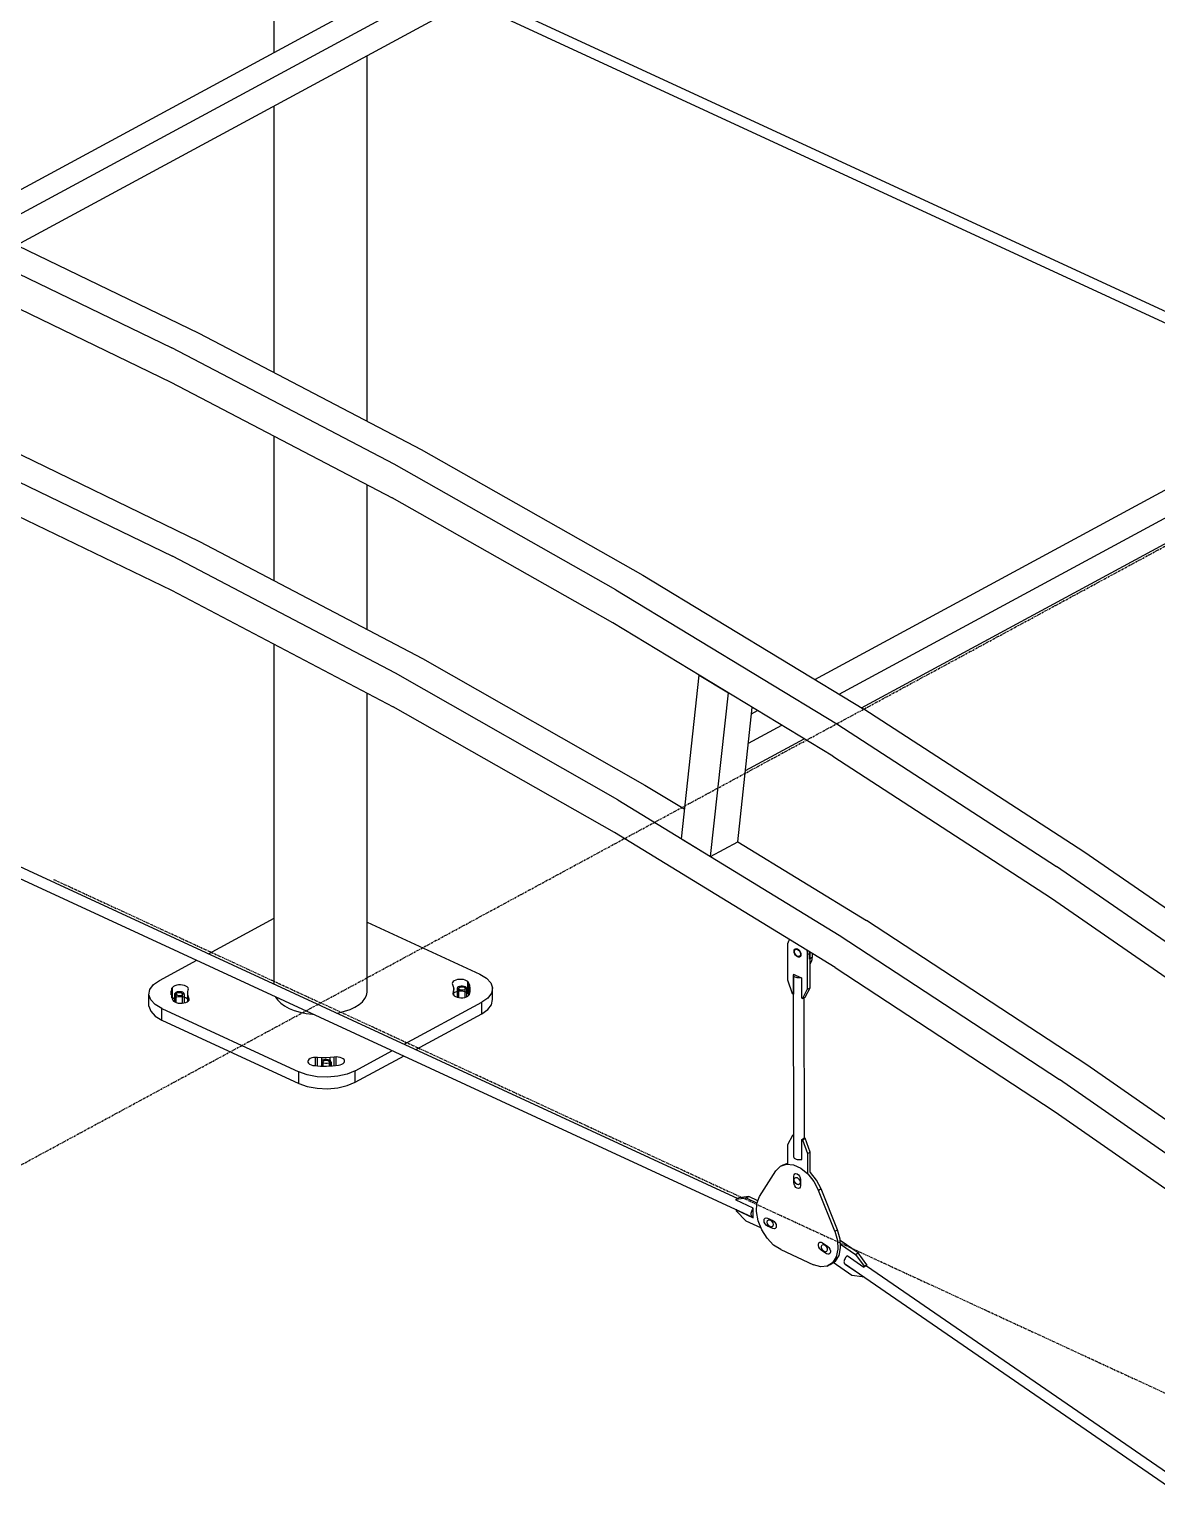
# Model space of a CAD drawing. Header units: millimetres. Extents: x 374 to 117179, y 600 to 17652.
# Drawn here: x 6893 to 8584, y 9114 to 11307 of the extents above; entities that cross this region are included whole.
import ezdxf

# ---------------------------------------------------------------- set-up
doc = ezdxf.new("R2010")
doc.units = ezdxf.units.MM
doc.linetypes.add('DXK_LINE_DOT3', pattern=[5.9187, 2.979, -0.9799, 0.9799, -0.9799])

# ---------------------------------------------------------------- blocks, each defined once
blk = doc.blocks.new('Part-502061-14077 - 2165')
at = {"color": 7, "linetype": 'Continuous'}
for p, q in [((7260.2, 11272.6), (7260.2, 11484.1)), ((7399.8, 10719), (7399.8, 11268)), ((7260.2, 10792.1), (7260.2, 11192.5)), ((7260.2, 10480), (7260.2, 10696.7)), ((7399.8, 10406.6), (7399.8, 10623.6)), ((7260.2, 9874.4), (7260.2, 10384.5)), ((7399.8, 9862.6), (7399.8, 10311.1)), ((7262, 9856), (7262.4, 9855)), ((7262.4, 9855), (7265.6, 9850.3)), ((7265.6, 9850.3), (7270.1, 9845.8)), ((7387.5, 9844), (7392.6, 9848.2)), ((7392.6, 9848.2), (7396.4, 9852.9)), ((7396.4, 9852.9), (7398.8, 9857.7)), ((7398.8, 9857.7), (7399.8, 9862.6)), ((7270.1, 9845.8), (7275.8, 9841.8)), ((7275.8, 9841.8), (7282.6, 9838.1)), ((7282.6, 9838.1), (7290.4, 9835)), ((7290.4, 9835), (7299, 9832.5)), ((7299, 9832.5), (7308.2, 9830.6)), ((7308.2, 9830.6), (7317.8, 9829.4)), ((7317.8, 9829.4), (7319.8, 9829.3)), ((7354, 9831), (7357, 9831.5)), ((7357, 9831.5), (7365.9, 9833.8)), ((7365.9, 9833.8), (7374, 9836.7)), ((7374, 9836.7), (7381.3, 9840.1)), ((7381.3, 9840.1), (7387.5, 9844))]:
    blk.add_line(p, q, dxfattribs=at)
blk = doc.blocks.new('Part-502061-13813 - 2165')
at = {"color": 7, "linetype": 'Continuous'}
for p, q in [((8031, 9633.9), (8038.3, 9647.8)), ((8031, 9604.8), (8031, 9633.9)), ((8038.3, 9647.8), (8039.7, 9648.6)), ((8039.4, 9647.3), (8038.3, 9647.8)), ((8039.7, 9647.5), (8039.4, 9647.3)), ((8039.4, 9647.3), (8039.4, 9617)), ((8051.9, 9641.5), (8056, 9643.7)), ((8051.9, 9611.2), (8051.9, 9641.5)), ((8051.9, 9641.5), (8053, 9641)), ((8053, 9641), (8057.1, 9643.2)), ((8053, 9641), (8060.4, 9620.3)), ((8056, 9643.7), (8057.1, 9643.2)), ((8064.4, 9622.5), (8057.1, 9643.2)), ((8039.4, 9617), (8039.7, 9617.2)), ((8039.4, 9617), (8039.7, 9616.9)), ((8051.1, 9611.6), (8051.9, 9611.2)), ((8060.4, 9620.3), (8064.4, 9622.5)), ((8060.4, 9620.3), (8060.4, 9591.2)), ((8064.4, 9592.4), (8064.4, 9622.5))]:
    blk.add_line(p, q, dxfattribs=at)
blk = doc.blocks.new('Part-502061-13768 - 2165')
at = {"color": 7, "linetype": 'Continuous'}
for p, q in [((8115.3, 9458.8), (8115.1, 9457.6)), ((8115.1, 9457.6), (8115.3, 9456.6)), ((8115.6, 9460.1), (8115.3, 9458.8)), ((8115.3, 9456.6), (8115.6, 9455.8)), ((8116.1, 9461.4), (8115.6, 9460.1)), ((8115.6, 9455.8), (8116.1, 9455.2)), ((8116.8, 9462.8), (8116.1, 9461.4)), ((8116.1, 9455.2), (10874.7, 7556)), ((8117.6, 9464.1), (8116.8, 9462.8)), ((8118.6, 9465.3), (8117.6, 9464.1)), ((8119.6, 9466.4), (8118.6, 9465.3)), ((8120.3, 9467), (8119.6, 9466.4)), ((8148.9, 9452), (10882.5, 7570)), ((10952.1, 7502.7), (10990.7, 7476.2)), ((10989.7, 7478.6), (10989.8, 7479.5)), ((10989.8, 7477.6), (10989.7, 7478.6)), ((10990.1, 7476.7), (10989.8, 7477.6)), ((10990.7, 7476.2), (10990.1, 7476.7)), ((10991.3, 7475.8), (10990.7, 7476.2)), ((10992.2, 7475.7), (10991.3, 7475.8)), ((10993.1, 7475.9), (10992.2, 7475.7))]:
    blk.add_line(p, q, dxfattribs=at)
blk = doc.blocks.new('GridLine-502061-2286 - 2165')
at = {"color": 246, "linetype": 'DXK_LINE_DOT3'}
blk.add_line((1097.5, 6475.3), (9065.2, 10785), dxfattribs=at)
blk = doc.blocks.new('Part-502061-13760 - 2165')
at = {"color": 7, "linetype": 'Continuous'}
for p, q in [((6799.1, 11023.2), (8403.8, 11891.2)), ((8403.8, 11891.2), (8440.5, 11874.2)), ((8440.5, 11874.2), (6835.8, 11006.2)), ((8440.5, 11873.8), (8440.5, 11874.2)), ((6873.7, 10983.4), (8413.3, 11816.2)), ((6835.8, 11006.2), (6799.1, 11023.2)), ((6799.1, 11018.8), (6799.1, 11023.2)), ((6800.9, 11018), (6800.9, 11020.2)), ((6800.9, 11020.2), (6834, 11004.9)), ((6834, 11004.9), (6834, 11002.6)), ((6835.8, 11001.7), (6835.8, 11006.2))]:
    blk.add_line(p, q, dxfattribs=at)
blk = doc.blocks.new('GridLine-502061-2292 - 2165')
at = {"color": 246, "linetype": 'DXK_LINE_DOT3'}
blk.add_line((6929.2, 10031.7), (17419.5, 5183.1), dxfattribs=at)
blk = doc.blocks.new('Part-502061-13755 - 2165')
at = {"color": 7, "linetype": 'Continuous'}
for p, q in [((5603.6, 10636.6), (5602.9, 10635.9)), ((5599.6, 10629.1), (5599.5, 10627.7)), ((5599.5, 10627.7), (5599.6, 10626.4)), ((5599.9, 10630.6), (5599.6, 10629.1)), ((5599.6, 10626.4), (5599.9, 10625.3)), ((5600.4, 10632), (5599.9, 10630.6)), ((5599.9, 10625.3), (5600.4, 10624.3)), ((5601.1, 10633.4), (5600.4, 10632)), ((5600.4, 10624.3), (5601.1, 10623.7)), ((5601.9, 10634.8), (5601.1, 10633.4)), ((5601.1, 10623.7), (5601.9, 10623.2)), ((5602.9, 10635.9), (5601.9, 10634.8)), ((5601.9, 10623.2), (7978.1, 9525)), ((5632.1, 10626.9), (7955.6, 9553)), ((7975.7, 9529.5), (7975.8, 9530.9)), ((7975.8, 9528.2), (7975.7, 9529.5)), ((7975.8, 9530.9), (7976.1, 9532.4)), ((7976.1, 9527.1), (7975.8, 9528.2)), ((7976.1, 9532.4), (7976.6, 9533.8)), ((7976.6, 9526.1), (7976.1, 9527.1)), ((7976.6, 9533.8), (7977.3, 9535.2)), ((7977.3, 9525.4), (7976.6, 9526.1)), ((7977.3, 9535.2), (7978.1, 9536.6)), ((7978.1, 9525), (7977.3, 9525.4)), ((7978.1, 9536.6), (7979, 9537.7)), ((7979, 9524.9), (7978.1, 9525)), ((7979, 9537.7), (7979.1, 9537.7)), ((7979.1, 9524.9), (7979, 9524.9))]:
    blk.add_line(p, q, dxfattribs=at)
blk = doc.blocks.new('Part-502061-13758 - 2165')
at = {"color": 7, "linetype": 'Continuous'}
for p, q in [((7320.6, 12175.1), (7328.8, 12172.5)), ((7321.3, 12168.4), (7328.8, 12172.5)), ((7333.2, 12127.4), (7328.8, 12172.5)), ((5845.4, 11401.4), (7240.8, 12156.2)), ((5880.2, 11388.9), (7277.2, 12144.6)), ((7325.7, 12123.4), (7333.2, 12127.4)), ((5932.9, 11370), (7281.6, 12099.5)), ((5696, 11320.6), (5745.2, 11347.2)), ((5699, 11290.9), (5781.5, 11335.5)), ((5703.4, 11245.9), (5834.2, 11316.6))]:
    blk.add_line(p, q, dxfattribs=at)
blk = doc.blocks.new('Part-502061-13769 - 2165')
at = {"color": 7, "linetype": 'Continuous'}
for p, q in [((8039.5, 9887.7), (8039.6, 9888.5)), ((8039.7, 9886.9), (8039.5, 9887.7)), ((8039.7, 9615.1), (8039.5, 9887.7)), ((8039.6, 9888.5), (8040, 9889.2)), ((8040.2, 9886.2), (8039.7, 9886.9)), ((8040, 9889.2), (8040, 9889.3)), ((8041, 9885.5), (8040.2, 9886.2)), ((8042.1, 9884.9), (8041, 9885.5)), ((8043.3, 9884.4), (8042.1, 9884.9)), ((8044.7, 9884.1), (8043.3, 9884.4)), ((8046.2, 9883.9), (8044.7, 9884.1)), ((8047.8, 9883.9), (8046.2, 9883.9)), ((8049.4, 9884), (8047.8, 9883.9)), ((8050.8, 9884.2), (8049.4, 9884)), ((8050.9, 9884.2), (8050.8, 9884.2)), ((8055.7, 9643.6), (8055.5, 9854.5)), ((8039.7, 9615.1), (8039.9, 9614.3)), ((8039.9, 9614.3), (8040.5, 9613.5)), ((8040.5, 9613.5), (8041.2, 9612.9)), ((8041.2, 9612.9), (8042.3, 9612.3)), ((8042.3, 9612.3), (8043.5, 9611.8)), ((8043.5, 9611.8), (8044.9, 9611.5)), ((8044.9, 9611.5), (8046.5, 9611.3)), ((8046.5, 9611.3), (8048, 9611.2)), ((8048, 9611.2), (8049.6, 9611.3)), ((8049.6, 9611.3), (8051.1, 9611.6)), ((8051.1, 9611.6), (8051.9, 9611.8))]:
    blk.add_line(p, q, dxfattribs=at)
blk = doc.blocks.new('Part-502061-13770 - 2165')
at = {"color": 7, "linetype": 'Continuous'}
for p, q in [((9594.9, 11120.7), (9600.8, 11117.1)), ((8071.6, 10331.8), (9512.8, 11111.3)), ((9594.1, 11113.5), (9600.8, 11117.1)), ((9596.4, 11076.2), (9600.8, 11117.1)), ((8108, 10309.7), (9549.2, 11089.2)), ((9589.6, 11072.5), (9596.4, 11076.2)), ((8141.6, 10289.3), (9544.8, 11048.3)), ((7976.5, 10280.3), (7985.3, 10285.1)), ((7967.3, 10195), (8055.3, 10242.6)), ((7971.7, 10236), (8021.7, 10263))]:
    blk.add_line(p, q, dxfattribs=at)
blk = doc.blocks.new('Part-502061-13771 - 2165')
at = {"color": 7, "linetype": 'Continuous'}
for p, q in [((6824.4, 11007.2), (7147.3, 10851.3)), ((6783.7, 10985.2), (7106.6, 10829.3)), ((6783.7, 10933.2), (7105, 10778)), ((7147.3, 10851.3), (7480.8, 10676.5)), ((7440.1, 10654.5), (7106.6, 10829.3)), ((7105, 10778), (7437, 10604.1)), ((7480.8, 10676.5), (7813.5, 10488.4)), ((7772.8, 10466.4), (7440.1, 10654.5)), ((7768.2, 10416.8), (7437, 10604.1)), ((7813.5, 10488.4), (8145, 10287.2)), ((7772.8, 10466.4), (8104.3, 10265.2)), ((8098.2, 10216.6), (7768.2, 10416.8)), ((8474.9, 10073.1), (8145, 10287.2)), ((8104.3, 10265.2), (8434.2, 10051.1)), ((8098.2, 10216.6), (8426.5, 10003.5)), ((8802.7, 9846.4), (8474.9, 10073.1)), ((8762, 9824.4), (8434.2, 10051.1)), ((8426.5, 10003.5), (8752.8, 9777.8))]:
    blk.add_line(p, q, dxfattribs=at)
blk = doc.blocks.new('Part-502061-13778 - 2165')
at = {"color": 7, "linetype": 'Continuous'}
for p, q in [((8024, 9603.6), (8031, 9606)), ((7988.6, 9555.7), (8013.1, 9594.5)), ((8013.1, 9594.5), (8019.9, 9601.4)), ((8019.9, 9601.4), (8029, 9604.5)), ((8019.9, 9601.4), (8024, 9603.6)), ((8029, 9604.5), (8039.4, 9603.5)), ((8039.4, 9603.5), (8050.4, 9598.4)), ((8050.4, 9598.4), (8060.8, 9589.8)), ((8060.8, 9589.8), (8069.9, 9578.3)), ((8064.9, 9592), (8063.7, 9593)), ((8073.9, 9580.5), (8064.9, 9592)), ((8069.9, 9578.3), (8076.7, 9565.1)), ((8080.8, 9567.3), (8073.9, 9580.5)), ((8080.8, 9567.3), (8076.7, 9565.1)), ((8101.2, 9503.7), (8076.7, 9565.1)), ((8105.3, 9505.9), (8080.8, 9567.3)), ((7983.8, 9533.1), (7984.6, 9545.6)), ((7984.6, 9545.6), (7988.6, 9555.7)), ((7986.2, 9519.4), (7983.8, 9533.1)), ((7991.7, 9505.6), (7986.2, 9519.4)), ((7999.7, 9493.2), (7991.7, 9505.6)), ((8101.2, 9503.7), (8105.3, 9505.9)), ((8101.2, 9503.7), (8105.2, 9489.8)), ((8109.3, 9492), (8105.3, 9505.9)), ((8009.6, 9483), (7999.7, 9493.2)), ((8020.4, 9476.1), (8009.6, 9483)), ((8020.4, 9476.1), (8069.4, 9453.4)), ((8106, 9476.6), (8103.6, 9465.1)), ((8105.2, 9489.8), (8106, 9476.6)), ((8107.7, 9467.3), (8110.1, 9478.8)), ((8110.1, 9478.8), (8109.3, 9492)), ((8080.3, 9450.3), (8069.4, 9453.4)), ((8098.1, 9456.5), (8090.1, 9451.4)), ((8090.1, 9451.4), (8094.2, 9453.6)), ((8094.2, 9453.6), (8102.2, 9458.7)), ((8103.6, 9465.1), (8098.1, 9456.5)), ((8102.2, 9458.7), (8107.7, 9467.3)), ((8090.1, 9451.4), (8080.3, 9450.3))]:
    blk.add_line(p, q, dxfattribs=at)
blk = doc.blocks.new('Part-502061-13781 - 2165')
at = {"color": 7, "linetype": 'Continuous'}
for p, q in [((7953.4, 9551.8), (7957.4, 9554)), ((7953.4, 9551.8), (7968.1, 9553.7)), ((7953.4, 9550.5), (7953.4, 9551.8)), ((7979.1, 9538.6), (7953.4, 9550.5)), ((7972.1, 9555.9), (7957.4, 9554)), ((7968.1, 9553.7), (7972.1, 9555.9)), ((7968.1, 9553.7), (7984.7, 9546)), ((7986.1, 9549.4), (7972.1, 9555.9)), ((7954.1, 9536.1), (7953.4, 9535.8)), ((7953.4, 9535.8), (7979.1, 9523.9)), ((7953.4, 9535.8), (7953.4, 9534.5)), ((7968.1, 9519), (7953.4, 9534.5)), ((7990.5, 9508.7), (7968.1, 9519)), ((7979.1, 9523.9), (7979.1, 9538.6))]:
    blk.add_line(p, q, dxfattribs=at)
blk = doc.blocks.new('Part-502061-13803 - 2165')
at = {"color": 7, "linetype": 'Continuous'}
for p, q in [((6824.4, 10695.4), (7148.3, 10538.8)), ((6783.7, 10673.4), (7107.6, 10516.8)), ((6783.7, 10621.4), (7106, 10465.6)), ((7148.3, 10538.8), (7482.8, 10362.9)), ((7442, 10340.9), (7107.6, 10516.8)), ((7106, 10465.6), (7438.9, 10290.5)), ((7482.8, 10362.9), (7816.4, 10173.3)), ((7775.7, 10151.2), (7442, 10340.9)), ((7770.9, 10101.8), (7438.9, 10290.5)), ((7816.4, 10173.3), (7876.1, 10136.8)), ((7775.7, 10151.2), (8108, 9948)), ((8101.7, 9899.5), (7770.9, 10101.8)), ((7955.7, 10088.1), (8148.7, 9970)), ((8479.3, 9753.6), (8148.7, 9970)), ((8108, 9948), (8438.6, 9731.5)), ((8101.7, 9899.5), (8430.7, 9684.1)), ((8807.7, 9524.1), (8479.3, 9753.6)), ((8767, 9502.1), (8438.6, 9731.5)), ((8430.7, 9684.1), (8757.6, 9455.7))]:
    blk.add_line(p, q, dxfattribs=at)
blk = doc.blocks.new('Part-502061-13804 - 2165')
at = {"color": 7, "linetype": 'Continuous'}
for p, q in [((7871.3, 10092.6), (7897.8, 10338.1)), ((7897.9, 10338.1), (7897.8, 10338.1)), ((7897.8, 10338.1), (7941.6, 10311.7)), ((7915, 10066.1), (7941.6, 10311.7)), ((7955.8, 10088.2), (7977.5, 10289.8)), ((7871.3, 10092.6), (7915, 10066.1)), ((7915, 10066.1), (7955.8, 10088.2))]:
    blk.add_line(p, q, dxfattribs=at)
blk = doc.blocks.new('Part-502061-13810 - 2165')
at = {"color": 7, "linetype": 'Continuous'}
for p, q in [((8063.4, 9912.1), (8063.4, 9922.9)), ((8067.5, 9914.3), (8063.4, 9912.1)), ((8067.3, 9911.4), (8067.5, 9914.3)), ((8067.5, 9920.4), (8067.5, 9914.3)), ((8064.2, 9904.9), (8065.5, 9906.5)), ((8065.5, 9906.5), (8066.6, 9908.7)), ((8066.6, 9908.7), (8067.3, 9911.4))]:
    blk.add_line(p, q, dxfattribs=at)
blk = doc.blocks.new('Part-502061-13814 - 2165')
at = {"color": 7, "linetype": 'Continuous'}
for p, q in [((8136.3, 9471.1), (8109.4, 9489.6)), ((8109.8, 9484.4), (8132.2, 9468.9)), ((8126.7, 9437.4), (8098.9, 9456.6)), ((8117.5, 9453.9), (8117.5, 9454.2)), ((8117.5, 9453.9), (8117.7, 9454.1)), ((8117.5, 9453.9), (8142.7, 9436.6)), ((8119.7, 9466.4), (8119.8, 9467.3)), ((8119.8, 9467.3), (8145.1, 9449.9)), ((8132.2, 9468.9), (8136.3, 9471.1)), ((8132.2, 9468.9), (8145.3, 9451.1)), ((8149.3, 9453.3), (8136.3, 9471.1)), ((8149.1, 9452.1), (8145.1, 9449.9)), ((8145.3, 9451.1), (8149.3, 9453.3)), ((8149.3, 9453.3), (8149.1, 9452.1)), ((8142.5, 9435.4), (8126.7, 9437.4)), ((8142.7, 9436.6), (8142.5, 9435.4)), ((8142.5, 9435.4), (8143.8, 9436.1)), ((8142.7, 9436.6), (8142.9, 9436.7)), ((8145.1, 9449.9), (8145.3, 9451.1))]:
    blk.add_line(p, q, dxfattribs=at)
blk = doc.blocks.new('Part-502061-13815 - 2165')
at = {"color": 7, "linetype": 'Continuous'}
for p, q in [((8030.8, 9932.5), (8031, 9935.4)), ((8031, 9935.4), (8031.7, 9938)), ((8031.7, 9938), (8032.7, 9940.3)), ((8032.7, 9940.3), (8033.5, 9941.2)), ((8030.8, 9880.5), (8030.8, 9932.5)), ((8059.2, 9925.5), (8059.3, 9925.3)), ((8059.3, 9925.3), (8059.9, 9922)), ((8059.9, 9922), (8060.1, 9918.9)), ((8060.1, 9918.9), (8064.2, 9921.1)), ((8060.1, 9918.9), (8060.1, 9867)), ((8064.2, 9869.2), (8064.2, 9921.1)), ((8038.1, 9859.8), (8030.8, 9880.5)), ((8039.2, 9889.6), (8050.9, 9884.2)), ((8039.2, 9889.6), (8039.2, 9859.3)), ((8050.9, 9884.2), (8051.7, 9883.9)), ((8051.7, 9853.5), (8051.7, 9883.9)), ((8056.9, 9855.2), (8064.2, 9869.2)), ((8060.1, 9867), (8064.2, 9869.2)), ((8039.2, 9859.3), (8038.1, 9859.8)), ((8039.2, 9859.3), (8039.5, 9859.5)), ((8052.8, 9853), (8051.7, 9853.5)), ((8060.1, 9867), (8052.8, 9853)), ((8052.8, 9853), (8056.9, 9855.2))]:
    blk.add_line(p, q, dxfattribs=at)
blk = doc.blocks.new('Bolt-502061-13830 - 2165')
at = {"color": 7, "linetype": 'Continuous'}
for p, q in [((8039.8, 9586.2), (8040.2, 9588.3)), ((8039.8, 9576.7), (8039.8, 9586.2)), ((8040.2, 9588.3), (8041.3, 9589.8)), ((8041.1, 9583.4), (8042.7, 9584.6)), ((8041.3, 9589.8), (8042.9, 9590.3)), ((8042.7, 9584.6), (8044.9, 9584.2)), ((8042.9, 9590.3), (8044.9, 9589.9)), ((8044.9, 9589.9), (8046.9, 9588.5)), ((8044.9, 9584.2), (8047.1, 9582.5)), ((8046.9, 9588.5), (8048.5, 9586.4)), ((8048.5, 9586.4), (8049.6, 9583.9)), ((8049.6, 9583.9), (8050, 9581.4)), ((8040.2, 9574.2), (8039.8, 9576.7)), ((8041.3, 9571.7), (8040.2, 9574.2)), ((8040.5, 9581.1), (8041.1, 9583.4)), ((8041.1, 9578.2), (8040.5, 9581.1)), ((8042.7, 9575.6), (8041.1, 9578.2)), ((8042.9, 9569.6), (8041.3, 9571.7)), ((8044.9, 9573.9), (8042.7, 9575.6)), ((8044.9, 9568.2), (8042.9, 9569.6)), ((8047.1, 9573.5), (8044.9, 9573.9)), ((8046.9, 9567.8), (8044.9, 9568.2)), ((8048.5, 9568.3), (8046.9, 9567.8)), ((8047.1, 9582.5), (8048.7, 9579.9)), ((8048.7, 9574.7), (8047.1, 9573.5)), ((8049.6, 9569.8), (8048.5, 9568.3)), ((8048.7, 9579.9), (8049.3, 9577)), ((8049.3, 9577), (8048.7, 9574.7)), ((8050, 9571.9), (8049.6, 9569.8)), ((8050, 9581.4), (8050, 9571.9))]:
    blk.add_line(p, q, dxfattribs=at)
blk = doc.blocks.new('Bolt-502061-13831 - 2165')
at = {"color": 7, "linetype": 'Continuous'}
for p, q in [((7995.2, 9519.7), (7995.6, 9521.9)), ((7995.6, 9517.2), (7995.2, 9519.7)), ((7995.6, 9521.9), (7996.7, 9523.3)), ((7996.7, 9523.3), (7998.4, 9523.9)), ((7998.4, 9523.9), (8000.3, 9523.4)), ((8000, 9517.5), (8000.6, 9519.8)), ((8000.3, 9523.4), (8008.4, 9519.7)), ((8000.6, 9519.8), (8002.2, 9521)), ((8002.2, 9521), (8004.4, 9520.7)), ((8004.4, 9520.7), (8006.6, 9519)), ((8006.6, 9519), (8008.2, 9516.3)), ((8008.4, 9519.7), (8010.4, 9518.3)), ((8010.4, 9518.3), (8012, 9516.2)), ((7996.7, 9514.7), (7995.6, 9517.2)), ((7998.4, 9512.7), (7996.7, 9514.7)), ((8000.3, 9511.3), (7998.4, 9512.7)), ((8000.6, 9514.7), (8000, 9517.5)), ((8008.4, 9507.6), (8000.3, 9511.3)), ((8002.2, 9512), (8000.6, 9514.7)), ((8004.4, 9510.3), (8002.2, 9512)), ((8006.6, 9510), (8004.4, 9510.3)), ((8008.2, 9511.1), (8006.6, 9510)), ((8008.2, 9516.3), (8008.8, 9513.5)), ((8008.8, 9513.5), (8008.2, 9511.1)), ((8010.4, 9507.1), (8008.4, 9507.6)), ((8012, 9507.7), (8010.4, 9507.1)), ((8012, 9516.2), (8013.2, 9513.7)), ((8013.2, 9509.1), (8012, 9507.7)), ((8013.2, 9513.7), (8013.6, 9511.2)), ((8013.6, 9511.2), (8013.2, 9509.1))]:
    blk.add_line(p, q, dxfattribs=at)
blk = doc.blocks.new('Bolt-502061-13832 - 2165')
at = {"color": 7, "linetype": 'Continuous'}
for p, q in [((8076.7, 9484.5), (8077.5, 9486.3)), ((8076.7, 9482.1), (8076.7, 9484.5)), ((8077.5, 9479.6), (8076.7, 9482.1)), ((8077.5, 9486.3), (8078.9, 9487.4)), ((8078.9, 9477.2), (8077.5, 9479.6)), ((8078.9, 9487.4), (8080.7, 9487.4)), ((8080.8, 9475.5), (8078.9, 9477.2)), ((8080.7, 9487.4), (8082.7, 9486.5)), ((8088.7, 9470), (8080.8, 9475.5)), ((8081.4, 9481.2), (8082.4, 9483.2)), ((8081.6, 9478.5), (8081.4, 9481.2)), ((8082.8, 9475.7), (8081.6, 9478.5)), ((8082.4, 9483.2), (8084.3, 9483.8)), ((8082.7, 9486.5), (8090.7, 9481)), ((8084.9, 9473.6), (8082.8, 9475.7)), ((8084.3, 9483.8), (8086.6, 9483)), ((8086.6, 9483), (8088.6, 9480.9)), ((8088.6, 9480.9), (8089.9, 9478.1)), ((8090.1, 9475.3), (8089.1, 9473.3)), ((8089.9, 9478.1), (8090.1, 9475.3)), ((8090.7, 9481), (8092.5, 9479.3)), ((8092.5, 9479.3), (8094, 9477)), ((8094, 9477), (8094.7, 9474.4)), ((8094.7, 9474.4), (8094.7, 9472.1)), ((8087.2, 9472.7), (8084.9, 9473.6)), ((8089.1, 9473.3), (8087.2, 9472.7)), ((8090.7, 9469.1), (8088.7, 9470)), ((8092.6, 9469.2), (8090.7, 9469.1)), ((8094, 9470.2), (8092.6, 9469.2)), ((8094.7, 9472.1), (8094, 9470.2))]:
    blk.add_line(p, q, dxfattribs=at)
blk = doc.blocks.new('Bolt-502061-13839 - 2165')
at = {"color": 7, "linetype": 'Continuous'}
for p, q in [((8040.3, 9923.8), (8040.6, 9925.5)), ((8040.6, 9921.8), (8040.3, 9923.8)), ((8040.6, 9925.5), (8041.3, 9926.9)), ((8041.3, 9919.7), (8040.6, 9921.8)), ((8041.1, 9923.4), (8041.6, 9925.8)), ((8041.6, 9920.6), (8041.1, 9923.4)), ((8041.3, 9926.9), (8042.4, 9927.7)), ((8042.4, 9917.9), (8041.3, 9919.7)), ((8041.6, 9925.8), (8043.3, 9926.9)), ((8043.3, 9917.9), (8041.6, 9920.6)), ((8042.4, 9927.7), (8043.9, 9927.9)), ((8043.9, 9916.4), (8042.4, 9917.9)), ((8043.3, 9926.9), (8045.5, 9926.6)), ((8045.5, 9916.2), (8043.3, 9917.9)), ((8043.9, 9927.9), (8045.5, 9927.5)), ((8045.5, 9915.3), (8043.9, 9916.4)), ((8045.5, 9927.5), (8047, 9926.4)), ((8045.5, 9926.6), (8047.7, 9924.9)), ((8047.7, 9915.9), (8045.5, 9916.2)), ((8047, 9914.9), (8045.5, 9915.3)), ((8047, 9926.4), (8048.5, 9924.9)), ((8048.5, 9915.1), (8047, 9914.9)), ((8047.7, 9924.9), (8049.3, 9922.2)), ((8049.3, 9917), (8047.7, 9915.9)), ((8048.5, 9924.9), (8049.6, 9923)), ((8049.6, 9915.9), (8048.5, 9915.1)), ((8049.3, 9922.2), (8049.9, 9919.4)), ((8049.9, 9919.4), (8049.3, 9917)), ((8049.6, 9923), (8050.3, 9921)), ((8050.3, 9917.3), (8049.6, 9915.9)), ((8050.3, 9921), (8050.6, 9919)), ((8050.6, 9919), (8050.3, 9917.3))]:
    blk.add_line(p, q, dxfattribs=at)
blk = doc.blocks.new('Part-502061-13850 - 2165')
at = {"color": 7, "linetype": 'Continuous'}
for p, q in [((7225.2, 11513.4), (7224.2, 11512.3)), ((7225.9, 11514.1), (7225.2, 11513.4)), ((7221.9, 11506.6), (7221.8, 11505.2)), ((7221.8, 11505.2), (7221.9, 11503.9)), ((7222.2, 11508.1), (7221.9, 11506.6)), ((7221.9, 11503.9), (7222.2, 11502.8)), ((7222.7, 11509.5), (7222.2, 11508.1)), ((7222.2, 11502.8), (7222.7, 11501.9)), ((7223.4, 11511), (7222.7, 11509.5)), ((7222.7, 11501.9), (7223.4, 11501.2)), ((7224.2, 11512.3), (7223.4, 11511)), ((7223.4, 11501.2), (7224.2, 11500.8)), ((7224.2, 11500.8), (7471.1, 11386.7)), ((7254.4, 11504.4), (7488.6, 11396.1)), ((7551, 11349.7), (8846.6, 10751)), ((7568.5, 11359.2), (8864.1, 10760.4)), ((8926.7, 10713.9), (9600.4, 10402.5)), ((8944.2, 10723.4), (9577.9, 10430.5)), ((9598, 10407), (9598.1, 10408.4)), ((9598.1, 10405.7), (9598, 10407)), ((9598.1, 10408.4), (9598.4, 10409.9)), ((9598.4, 10404.6), (9598.1, 10405.7)), ((9598.4, 10409.9), (9598.9, 10411.3)), ((9598.9, 10403.6), (9598.4, 10404.6)), ((9598.9, 10411.3), (9599.6, 10412.8)), ((9599.6, 10403), (9598.9, 10403.6)), ((9599.6, 10412.8), (9600.4, 10414.1)), ((9600.4, 10402.5), (9599.6, 10403)), ((9600.4, 10414.1), (9601.4, 10415.2)), ((9601.4, 10402.4), (9600.4, 10402.5)), ((9601.4, 10415.2), (9601.4, 10415.3)), ((9601.4, 10402.4), (9601.4, 10402.4))]:
    blk.add_line(p, q, dxfattribs=at)
blk = doc.blocks.new('Part-502061-14088 - 2165')
at = {"color": 7, "linetype": 'Continuous'}
for p, q in [((7161.6, 9920), (7260.2, 9973.3)), ((7399.8, 9967.7), (7568.6, 9889.7)), ((7088.1, 9880.2), (7144, 9910.5)), ((7073.6, 9866.5), (7079.1, 9873.8)), ((7079.1, 9873.8), (7088.1, 9880.2)), ((7107.7, 9869.7), (7106.8, 9868.3)), ((7109.2, 9871), (7107.7, 9869.7)), ((7107.7, 9852.4), (7107.7, 9869.7)), ((7111.3, 9872.1), (7109.2, 9871)), ((7113.9, 9872.9), (7111.3, 9872.1)), ((7116.8, 9873.3), (7113.9, 9872.9)), ((7119.8, 9873.4), (7116.8, 9873.3)), ((7122.8, 9873.2), (7119.8, 9873.4)), ((7125.5, 9872.6), (7122.8, 9873.2)), ((7127.9, 9871.6), (7125.5, 9872.6)), ((7129.8, 9870.5), (7127.9, 9871.6)), ((7131, 9869.1), (7129.8, 9870.5)), ((7131.6, 9867.6), (7131, 9869.1)), ((7527.5, 9876.9), (7527.2, 9875.4)), ((7527.2, 9875.4), (7527.6, 9873.9)), ((7528.6, 9878.3), (7527.5, 9876.9)), ((7527.6, 9873.9), (7528.9, 9870.8)), ((7530.2, 9879.5), (7528.6, 9878.3)), ((7528.9, 9870.8), (7529.5, 9867.7)), ((7532.5, 9880.6), (7530.2, 9879.5)), ((7535.1, 9881.3), (7532.5, 9880.6)), ((7538, 9881.7), (7535.1, 9881.3)), ((7541.1, 9881.7), (7538, 9881.7)), ((7544, 9881.3), (7541.1, 9881.7)), ((7546.7, 9880.7), (7544, 9881.3)), ((7549, 9879.7), (7546.7, 9880.7)), ((7550.7, 9878.4), (7549, 9879.7)), ((7550.7, 9861.1), (7550.7, 9878.4)), ((7551.8, 9877), (7550.7, 9878.4)), ((7551.8, 9859.7), (7551.8, 9877)), ((7553.6, 9872.6), (7551.8, 9877)), ((7554.5, 9868.2), (7553.6, 9872.6)), ((7553.6, 9860.9), (7553.6, 9872.6)), ((7568.6, 9889.7), (7578.6, 9883.7)), ((7578.6, 9883.7), (7585.1, 9876.5)), ((7585.1, 9876.5), (7587.8, 9868.8)), ((7587.8, 9868.8), (7586.4, 9861)), ((7587.8, 9851.5), (7587.8, 9868.8)), ((7072.2, 9858.7), (7073.6, 9866.5)), ((7074.9, 9851), (7072.2, 9858.7)), ((7072.2, 9841.4), (7072.2, 9858.7)), ((7081.4, 9843.9), (7074.9, 9851)), ((7105.7, 9863.8), (7105.5, 9859.4)), ((7105.5, 9859.4), (7106.4, 9854.9)), ((7106.8, 9868.3), (7105.7, 9863.8)), ((7105.7, 9858.6), (7105.7, 9863.8)), ((7106.4, 9854.9), (7108.2, 9850.5)), ((7106.8, 9853.9), (7106.8, 9868.3)), ((7107.5, 9852.2), (7107.7, 9852.4)), ((7107.7, 9852.4), (7109.2, 9853.7)), ((7108.2, 9850.5), (7109.3, 9849.1)), ((7109.2, 9853.7), (7111.3, 9854.8)), ((7109.3, 9849.1), (7111, 9847.9)), ((7111, 9847.9), (7113.3, 9846.9)), ((7111.3, 9854.8), (7113.9, 9855.6)), ((7113.3, 9846.9), (7116, 9846.2)), ((7113.9, 9855.6), (7116.8, 9856)), ((7116.8, 9856), (7119.8, 9856.1)), ((7119.8, 9856.1), (7122.8, 9855.9)), ((7122.8, 9855.9), (7125.5, 9855.2)), ((7124.9, 9846.3), (7127.5, 9847)), ((7125.5, 9855.2), (7127.9, 9854.3)), ((7127.5, 9847), (7129.8, 9848)), ((7127.9, 9854.3), (7129.8, 9853.1)), ((7129.8, 9853.1), (7130.5, 9852.3)), ((7129.8, 9848), (7131.4, 9849.2)), ((7130.5, 9859.8), (7130.6, 9863)), ((7131.1, 9856.7), (7130.5, 9859.8)), ((7130.5, 9848.6), (7130.5, 9859.8)), ((7130.6, 9863), (7131.4, 9866.1)), ((7131.1, 9849), (7131.1, 9856.7)), ((7132.4, 9853.7), (7131.1, 9856.7)), ((7131.4, 9866.1), (7131.6, 9867.6)), ((7131.4, 9849.2), (7132.5, 9850.7)), ((7132.4, 9850.5), (7132.4, 9853.7)), ((7132.8, 9852.2), (7132.4, 9853.7)), ((7132.5, 9850.7), (7132.8, 9852.2)), ((7455.3, 9784.2), (7571.9, 9847.3)), ((7528.6, 9861.4), (7528.4, 9859.9)), ((7528.4, 9859.9), (7529, 9858.5)), ((7529.4, 9864.6), (7528.6, 9861.4)), ((7528.6, 9859.5), (7528.6, 9861.4)), ((7529, 9858.5), (7530.2, 9857.1)), ((7529.5, 9867.7), (7529.4, 9864.6)), ((7529.4, 9858), (7529.4, 9864.6)), ((7529.5, 9857.9), (7529.5, 9867.7)), ((7529.5, 9861.7), (7530.2, 9862.2)), ((7530.2, 9862.2), (7532.5, 9863.2)), ((7530.2, 9857.1), (7532.1, 9855.9)), ((7532.1, 9855.9), (7534.5, 9855)), ((7532.5, 9863.2), (7535.1, 9864)), ((7534.5, 9855), (7537.2, 9854.4)), ((7535.1, 9864), (7538, 9864.3)), ((7537.2, 9854.4), (7540.2, 9854.1)), ((7538, 9864.3), (7541.1, 9864.4)), ((7540.2, 9854.1), (7543.2, 9854.2)), ((7541.1, 9864.4), (7544, 9864)), ((7543.2, 9854.2), (7546.1, 9854.6)), ((7544, 9864), (7546.7, 9863.3)), ((7546.1, 9854.6), (7548.7, 9855.4)), ((7546.7, 9863.3), (7549, 9862.3)), ((7548.7, 9855.4), (7550.8, 9856.5)), ((7549, 9862.3), (7550.7, 9861.1)), ((7550.7, 9861.1), (7551.8, 9859.7)), ((7550.8, 9856.5), (7552.3, 9857.8)), ((7551.8, 9859.7), (7552.5, 9858.1)), ((7552.3, 9857.8), (7553.2, 9859.2)), ((7553.2, 9859.2), (7554.3, 9863.7)), ((7554.3, 9863.7), (7554.5, 9868.2)), ((7580.9, 9853.7), (7571.9, 9847.3)), ((7571.9, 9830), (7571.9, 9847.3)), ((7586.4, 9861), (7580.9, 9853.7)), ((7586.4, 9843.7), (7587.8, 9851.5)), ((7072.2, 9841.4), (7074.9, 9833.7)), ((7074.9, 9833.7), (7081.4, 9826.6)), ((7091.4, 9837.8), (7081.4, 9843.9)), ((7081.4, 9826.6), (7091.4, 9820.5)), ((7091.4, 9820.5), (7091.4, 9837.8)), ((7091.4, 9837.8), (7297, 9742.8)), ((7116, 9846.2), (7118.9, 9845.9)), ((7118.9, 9845.9), (7122, 9845.9)), ((7122, 9845.9), (7124.9, 9846.3)), ((7472.6, 9776.2), (7571.9, 9830)), ((7571.9, 9830), (7580.9, 9836.4)), ((7580.9, 9836.4), (7586.4, 9843.7)), ((7091.4, 9820.5), (7297, 9725.5)), ((7311.2, 9760.1), (7310.6, 9758.7)), ((7312.4, 9761.5), (7311.2, 9760.1)), ((7314.3, 9762.7), (7312.4, 9761.5)), ((7316.6, 9763.7), (7314.3, 9762.7)), ((7319.4, 9764.3), (7316.6, 9763.7)), ((7322.3, 9764.6), (7319.4, 9764.3)), ((7322.3, 9752.1), (7322.3, 9764.6)), ((7325.3, 9764.5), (7322.3, 9764.6)), ((7325.3, 9751.9), (7325.3, 9764.5)), ((7331.6, 9764.1), (7325.3, 9764.5)), ((7337.8, 9764), (7331.6, 9764.1)), ((7331.6, 9751.6), (7331.6, 9764.1)), ((7344.1, 9764.3), (7337.8, 9764)), ((7350.2, 9765), (7344.1, 9764.3)), ((7344.1, 9751.8), (7344.1, 9764.3)), ((7353.2, 9765.2), (7350.2, 9765)), ((7350.2, 9752.2), (7350.2, 9765)), ((7356.2, 9765), (7353.2, 9765.2)), ((7353.2, 9752.5), (7353.2, 9765.2)), ((7359, 9764.5), (7356.2, 9765)), ((7361.6, 9763.6), (7359, 9764.5)), ((7363.6, 9762.5), (7361.6, 9763.6)), ((7365, 9761.2), (7363.6, 9762.5)), ((7365.8, 9759.7), (7365, 9761.2)), ((7365.8, 9758.2), (7365.8, 9759.7)), ((7381.8, 9744.5), (7437.8, 9774.7)), ((7381.8, 9727.2), (7455.1, 9766.8)), ((7309.8, 9738.3), (7297, 9742.8)), ((7297, 9725.5), (7297, 9742.8)), ((7324.5, 9735.6), (7309.8, 9738.3)), ((7310.6, 9758.7), (7310.8, 9757.2)), ((7310.8, 9757.2), (7311.8, 9755.7)), ((7311.8, 9755.7), (7313.3, 9754.4)), ((7313.3, 9754.4), (7315.5, 9753.4)), ((7315.5, 9753.4), (7318.1, 9752.6)), ((7318.1, 9752.6), (7320.9, 9752.2)), ((7320.9, 9752.2), (7329.8, 9751.6)), ((7329.8, 9751.6), (7338.8, 9751.5)), ((7338.8, 9751.5), (7347.7, 9752)), ((7347.7, 9752), (7356.5, 9752.9)), ((7369.8, 9739.5), (7355.6, 9736.2)), ((7356.5, 9752.9), (7359.3, 9753.4)), ((7359.3, 9753.4), (7361.8, 9754.3)), ((7361.8, 9754.3), (7363.8, 9755.4)), ((7363.8, 9755.4), (7365.1, 9756.8)), ((7365.1, 9756.8), (7365.8, 9758.2)), ((7381.8, 9744.5), (7369.8, 9739.5)), ((7381.8, 9727.2), (7381.8, 9744.5)), ((7297, 9725.5), (7309.8, 9721)), ((7309.8, 9721), (7324.5, 9718.3)), ((7340.1, 9734.9), (7324.5, 9735.6)), ((7324.5, 9718.3), (7340.1, 9717.5)), ((7355.6, 9736.2), (7340.1, 9734.9)), ((7340.1, 9717.5), (7355.6, 9718.9)), ((7355.6, 9718.9), (7369.8, 9722.2)), ((7369.8, 9722.2), (7381.8, 9727.2))]:
    blk.add_line(p, q, dxfattribs=at)
blk = doc.blocks.new('Bolt-502061-14089 - 2165')
at = {"color": 7, "linetype": 'Continuous'}
for p, q in [((7535.4, 9869.4), (7534.8, 9868.4)), ((7536.6, 9870.4), (7535.4, 9869.4)), ((7538.4, 9871.1), (7536.6, 9870.4)), ((7537.1, 9868.5), (7538.3, 9869.6)), ((7538.3, 9869.6), (7540.5, 9870.3)), ((7540.6, 9871.5), (7538.4, 9871.1)), ((7540.5, 9870.3), (7543.1, 9870.4)), ((7542.8, 9871.5), (7540.6, 9871.5)), ((7545, 9871.2), (7542.8, 9871.5)), ((7543.1, 9870.4), (7545.4, 9869.8)), ((7546.9, 9870.6), (7545, 9871.2)), ((7545.4, 9869.8), (7546.7, 9868.7)), ((7546.7, 9868.7), (7546.8, 9867.4)), ((7548.3, 9869.7), (7546.9, 9870.6)), ((7549.1, 9868.6), (7548.3, 9869.7)), ((7111.4, 9861.1), (7110.8, 9860)), ((7110.8, 9860), (7110.8, 9848)), ((7112.7, 9862.1), (7111.4, 9861.1)), ((7114.5, 9862.8), (7112.7, 9862.1)), ((7113.2, 9860.2), (7114.4, 9861.3)), ((7113.3, 9858.9), (7113.2, 9860.2)), ((7113.2, 9846.9), (7113.2, 9860.2)), ((7114.6, 9857.8), (7113.3, 9858.9)), ((7114.4, 9861.3), (7116.5, 9862)), ((7116.6, 9863.2), (7114.5, 9862.8)), ((7116.9, 9857.2), (7114.6, 9857.8)), ((7116.5, 9862), (7119.1, 9862)), ((7118.9, 9863.2), (7116.6, 9863.2)), ((7119.5, 9857.2), (7116.9, 9857.2)), ((7121.1, 9862.9), (7118.9, 9863.2)), ((7119.1, 9862), (7121.4, 9861.4)), ((7121.7, 9857.9), (7119.5, 9857.2)), ((7123, 9862.3), (7121.1, 9862.9)), ((7121.4, 9861.4), (7122.8, 9860.3)), ((7122.9, 9859.1), (7121.7, 9857.9)), ((7122.8, 9860.3), (7122.9, 9859.1)), ((7122.9, 9846), (7122.9, 9859.1)), ((7124.4, 9861.4), (7123, 9862.3)), ((7125.1, 9860.3), (7124.4, 9861.4)), ((7125.2, 9859.2), (7125.1, 9860.3)), ((7125.2, 9859.2), (7125.2, 9846.3)), ((7534.8, 9868.4), (7534.8, 9854.9)), ((7537.2, 9867.2), (7537.1, 9868.5)), ((7537.1, 9854.4), (7537.1, 9868.5)), ((7538.6, 9866.1), (7537.2, 9867.2)), ((7540.9, 9865.5), (7538.6, 9866.1)), ((7543.5, 9865.5), (7540.9, 9865.5)), ((7545.6, 9866.2), (7543.5, 9865.5)), ((7546.8, 9867.4), (7545.6, 9866.2)), ((7546.8, 9854.9), (7546.8, 9867.4)), ((7549.2, 9867.5), (7549.1, 9868.6)), ((7549.2, 9855.7), (7549.2, 9867.5)), ((7331.7, 9759.3), (7331.1, 9758.2)), ((7333, 9760.2), (7331.7, 9759.3)), ((7334.8, 9760.9), (7333, 9760.2)), ((7333.5, 9758.3), (7334.7, 9759.5)), ((7334.7, 9759.5), (7336.8, 9760.2)), ((7336.9, 9761.3), (7334.8, 9760.9)), ((7336.8, 9760.2), (7339.4, 9760.2)), ((7339.2, 9761.4), (7336.9, 9761.3)), ((7341.4, 9761.1), (7339.2, 9761.4)), ((7339.4, 9760.2), (7341.7, 9759.6)), ((7343.2, 9760.4), (7341.4, 9761.1)), ((7341.7, 9759.6), (7343.1, 9758.5)), ((7344.7, 9759.6), (7343.2, 9760.4)), ((7345.4, 9758.5), (7344.7, 9759.6)), ((7331.1, 9758.2), (7331.1, 9751.6)), ((7333.6, 9757), (7333.5, 9758.3)), ((7333.5, 9751.6), (7333.5, 9758.3)), ((7334.9, 9755.9), (7333.6, 9757)), ((7337.2, 9755.3), (7334.9, 9755.9)), ((7339.8, 9755.4), (7337.2, 9755.3)), ((7342, 9756.1), (7339.8, 9755.4)), ((7343.2, 9757.2), (7342, 9756.1)), ((7343.1, 9758.5), (7343.2, 9757.2)), ((7343.2, 9751.7), (7343.2, 9757.2)), ((7345.5, 9757.4), (7345.4, 9758.5)), ((7345.5, 9757.4), (7345.5, 9751.9))]:
    blk.add_line(p, q, dxfattribs=at)

msp = doc.modelspace()

# ---------------------------------------------------------------- block references
for name in ['Part-502061-14077 - 2165', 'Part-502061-13758 - 2165', 'Part-502061-13760 - 2165', 'Part-502061-13850 - 2165', 'Part-502061-13770 - 2165', 'Part-502061-13771 - 2165', 'GridLine-502061-2286 - 2165', 'Part-502061-13803 - 2165', 'Part-502061-13755 - 2165', 'Part-502061-13804 - 2165', 'GridLine-502061-2292 - 2165', 'Part-502061-14088 - 2165', 'Part-502061-13815 - 2165', 'Bolt-502061-13839 - 2165', 'Part-502061-13810 - 2165', 'Bolt-502061-14089 - 2165', 'Part-502061-13769 - 2165', 'Part-502061-13813 - 2165', 'Part-502061-13778 - 2165', 'Bolt-502061-13830 - 2165', 'Part-502061-13781 - 2165', 'Bolt-502061-13831 - 2165', 'Bolt-502061-13832 - 2165', 'Part-502061-13814 - 2165', 'Part-502061-13768 - 2165']:
    msp.add_blockref(name, (0, 0))

doc.saveas('drawing.dxf')
